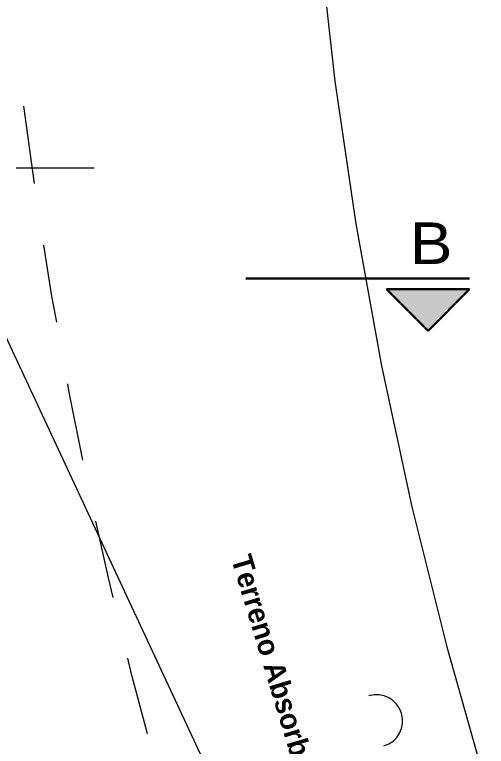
# Model space of a CAD drawing. Header units: millimetres. Extents: x 110427 to 125914, y 76277 to 76441.
# Drawn here: x 114109.1 to 114113.64, y 76388.46 to 76395.49 of the extents above; entities that cross this region are included whole.
import ezdxf

# ---------------------------------------------------------------- set-up
doc = ezdxf.new("R2010")
doc.units = ezdxf.units.MM
doc.linetypes.add('CENTER', pattern=[50.8, 31.75, -6.35, 6.35, -6.35])
doc.linetypes.add('JIS_02_0.7', pattern=[1.35, 0.75, -0.6])
for name, color, linetype, lineweight in [('0.15', 6, 'Continuous', 15), ('09_CIVIL PROYECCIONES', 230, 'JIS_02_0.7', 5), ('10_CIVIL EJES', 230, 'CENTER', 15), ('13_COTAS', 8, 'Continuous', 9)]:
    doc.layers.add(name, color=color, linetype=linetype, lineweight=lineweight)
doc.layers.add('14_TEXTOS', color=4, linetype='Continuous')
doc.styles.add('JDS', font='swissek.ttf', dxfattribs={"width": 1.1})
doc.styles.add('JDS1', font='GOTHICB.TTF')

msp = doc.modelspace()

# ---------------------------------------------------------------- hatches: boundary and pattern name
at = {"layer": '13_COTAS'}
msp.add_hatch(color=256, dxfattribs=at).paths.add_polyline_path([(114113.4773, 76392.8556), (114112.6773, 76392.8556), (114113.0773, 76392.4556)])
msp.add_hatch(color=256, dxfattribs=at).paths.add_polyline_path([(114113.4773, 76392.8556), (114112.6773, 76392.8556), (114113.0773, 76392.4556)])

# ---------------------------------------------------------------- linework, layer by layer
at = {"layer": '0.15'}
msp.add_line((114108.9932, 76392.4525), (114113.616, 76382.5389), dxfattribs=at)
at = {"layer": '09_CIVIL PROYECCIONES'}
msp.add_line((114109.868, 76394.0183), (114084.4802, 76394.0183), dxfattribs=at)
msp.add_arc((114154.3841, 76400.3718), 45.5612, 187.26142, 205.793, dxfattribs=at)
at = {"layer": '10_CIVIL EJES'}
msp.add_arc((114154.3841, 76400.3718), 42.5612, 181.82647, 211.72572, dxfattribs=at)
at = {"layer": '13_COTAS', "lineweight": 30, "ltscale": 0.1}
msp.add_line((114113.4773, 76392.9556), (114111.325, 76392.9556), dxfattribs=at)
msp.add_line((114113.4773, 76392.9556), (114111.325, 76392.9556), dxfattribs=at)
at = {"layer": '13_COTAS', "lineweight": 30}
for p, q in [((114112.6773, 76392.8556), (114113.0773, 76392.4556)), ((114112.6773, 76392.8556), (114113.4773, 76392.8556)), ((114112.6773, 76392.8556), (114113.0773, 76392.4556)), ((114112.6773, 76392.8556), (114113.4773, 76392.8556)), ((114113.0773, 76392.4556), (114113.4773, 76392.8556)), ((114113.0773, 76392.4556), (114113.4773, 76392.8556))]:
    msp.add_line(p, q, dxfattribs=at)
at = {"layer": '13_COTAS', "color": 150, "linetype": 'Continuous'}
msp.add_arc((114112.5807, 76388.7066), 0.2521, 286.77609, 106.77609, dxfattribs=at)

# ---------------------------------------------------------------- texts
at = {"layer": '13_COTAS', "color": 150, "insert": (114111.6454, 76389.0703), "char_height": 0.2, "width": 4.901094, "attachment_point": 5, "rotation": 286.77609, "style": 'JDS1'}
msp.add_mtext('\\A1;Terreno Absorbente', dxfattribs=at)
at = {"layer": '14_TEXTOS', "color": 6, "insert": (114113.107, 76393.296), "char_height": 0.4, "width": 0.652191, "attachment_point": 5, "rotation": 0, "style": 'JDS'}
msp.add_mtext('B', dxfattribs=at)

doc.saveas('drawing.dxf')
